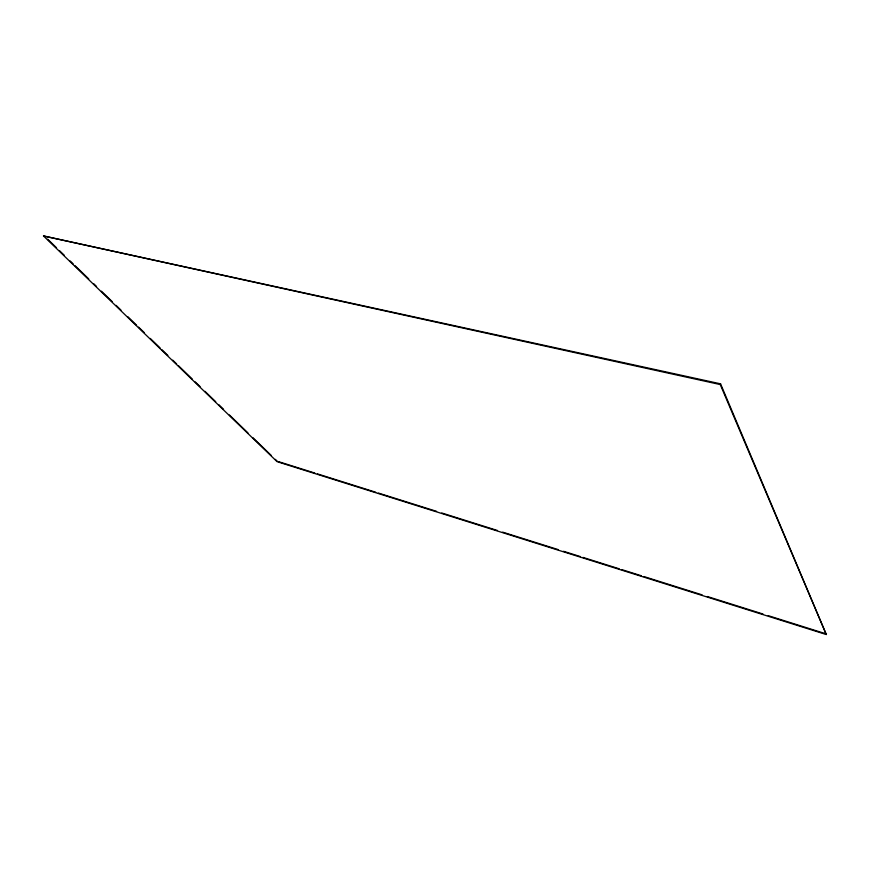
<?xml version="1.0" encoding="UTF-8"?>
<svg xmlns="http://www.w3.org/2000/svg" width="870" height="870" viewBox="0 0 870 870"><rect width="100%" height="100%" fill="white"/><g stroke="black" fill="none" stroke-linecap="round" stroke-linejoin="round"><path stroke-width="1.3" d="M826.293 634.534L720.577 383.833L43.5 235.955L277.041 461.644L826.293 634.534L720.251 384.551L720.577 383.833M43.5 235.955L720.251 384.551M278.563 461.655L314.831 473.062M317.419 473.878L375.709 492.213M378.298 493.029L436.599 511.353M441.775 512.985L497.477 530.504M502.653 532.135L558.355 549.655M563.543 551.286L580.377 556.582M582.965 557.398L619.244 568.806M621.832 569.622L641.266 575.733M643.854 576.538L702.144 594.873M707.321 596.505L763.023 614.024M768.21 615.655L826.5 633.991M47.73 239.25L56.517 247.743M59.443 250.582L64.326 255.301M70.187 260.978L73.123 263.806M75.07 265.698L88.751 278.922M93.634 283.642L96.559 286.48M101.442 291.2L112.186 301.596M116.102 305.37L120.984 310.101M127.825 316.713L136.612 325.217M138.569 327.098L144.42 332.764M150.282 338.441L160.047 347.88M162.005 349.773L167.867 355.438M172.749 360.169L176.653 363.943M178.611 365.835L192.281 379.059M195.217 381.897L200.1 386.617M204.983 391.337L215.727 401.733M218.653 404.561L223.546 409.291M229.397 414.957L247.961 432.912M252.844 437.632L271.407 455.575M275.311 459.36L277.258 461.252"/></g></svg>
